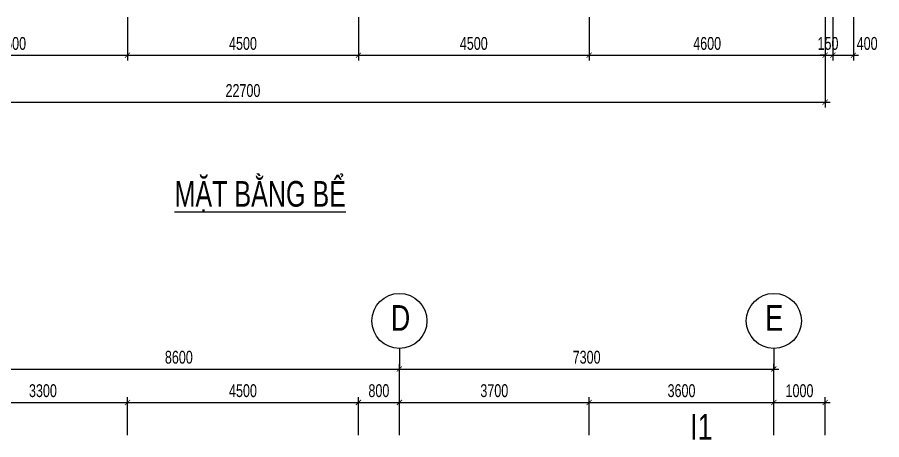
# Model space of a CAD drawing. Header units: millimetres. Extents: x -743195 to -406795, y -426565 to -367165.
# Drawn here: x -724439 to -707586, y -409652 to -401418 of the extents above; entities that cross this region are included whole.
import ezdxf
from ezdxf.enums import TextEntityAlignment as Align

# ---------------------------------------------------------------- set-up
doc = ezdxf.new("R2010")
doc.units = ezdxf.units.MM
doc.header["$LTSCALE"] = 1000
doc.header["$MEASUREMENT"] = 0
for name, color, linetype in [('CDC.02.DIM', 1, 'Continuous'), ('CDC.06.TEXT', 2, 'Continuous'), ('CDC.16.BIGTEXT', 6, 'Continuous'), ('KCS_CHI', 1, 'Continuous')]:
    doc.layers.add(name, color=color, linetype=linetype)
doc.styles.add('ARIAL', font='arial.ttf', dxfattribs={"width": 0.7})
doc.styles.add('KCS_SMTEXT', font='arial.ttf', dxfattribs={"width": 0.7})
doc.dimstyles.new('100', dxfattribs={"dimscale": 100, "dimtxt": 2.5, "dimasz": 1, "dimexe": 1, "dimexo": 0, "dimgap": 1, "dimtad": 1, "dimdec": 0, "dimdsep": 46, "dimtxsty": 'ARIAL', "dimblk": 'ARCHTICK', "dimcen": 1, "dimdle": 1, "dimclrd": 1, "dimclre": 1, "dimclrt": 2, "dimadec": 0, "dimazin": 0, "dimtfac": 0.00072, "dimtdec": 0, "dimtix": 1, "dimtmove": 2, "dimatfit": 3, "dimldrblk": 'ARCHTICK', "dimfxl": 1, "dimtolj": 1, "dimarcsym": 0})

# ---------------------------------------------------------------- blocks, each defined once
blk = doc.blocks.new('_ArchTick')
at = {"color": 0, "linetype": 'ByBlock', "const_width": 0.15}
blk.add_lwpolyline([(-0.5, -0.5), (0.5, 0.5)], dxfattribs=at)
blk = doc.blocks.new('*D30')
at = {"layer": 'CDC.02.DIM', "color": 1, "lineweight": -2, "transparency": 16777216}
for p, q in [((-726789, -401418), (-726789, -402257)), ((-722289, -401418), (-722289, -402257)), ((-726889, -402157), (-722189, -402157))]:
    blk.add_line(p, q, dxfattribs=at)
at = {"layer": 'Defpoints', "color": 0, "transparency": 16777216}
for p in [(-726789, -401418), (-722289, -401418), (-722289, -402157)]:
    blk.add_point(p, dxfattribs=at)
at = {"layer": 'CDC.02.DIM', "color": 1, "lineweight": -2, "transparency": 16777216, "xscale": 100, "yscale": 100, "zscale": 100, "rotation": 180}
blk.add_blockref('_ArchTick', (-726789, -402157), dxfattribs=at)
at = {"layer": 'CDC.02.DIM', "color": 1, "lineweight": -2, "transparency": 16777216, "xscale": 100, "yscale": 100, "zscale": 100}
blk.add_blockref('_ArchTick', (-722289, -402157), dxfattribs=at)
at = {"layer": 'CDC.02.DIM', "color": 2, "transparency": 16777216, "insert": (-724539, -401929), "char_height": 250, "attachment_point": 5, "style": 'ARIAL'}
blk.add_mtext('\\A1;4500', dxfattribs=at)
blk = doc.blocks.new('*D31')
at = {"layer": 'CDC.02.DIM', "color": 1, "lineweight": -2, "transparency": 16777216}
for p, q in [((-722289, -401418), (-722289, -402257)), ((-717789, -401418), (-717789, -402257)), ((-722389, -402157), (-717689, -402157))]:
    blk.add_line(p, q, dxfattribs=at)
at = {"layer": 'Defpoints', "color": 0, "transparency": 16777216}
for p in [(-722289, -401418), (-717789, -401418), (-717789, -402157)]:
    blk.add_point(p, dxfattribs=at)
at = {"layer": 'CDC.02.DIM', "color": 1, "lineweight": -2, "transparency": 16777216, "xscale": 100, "yscale": 100, "zscale": 100, "rotation": 180}
blk.add_blockref('_ArchTick', (-722289, -402157), dxfattribs=at)
at = {"layer": 'CDC.02.DIM', "color": 1, "lineweight": -2, "transparency": 16777216, "xscale": 100, "yscale": 100, "zscale": 100}
blk.add_blockref('_ArchTick', (-717789, -402157), dxfattribs=at)
at = {"layer": 'CDC.02.DIM', "color": 2, "transparency": 16777216, "insert": (-720039, -401929), "char_height": 250, "attachment_point": 5, "style": 'ARIAL'}
blk.add_mtext('\\A1;4500', dxfattribs=at)
blk = doc.blocks.new('*D32')
at = {"layer": 'CDC.02.DIM', "color": 1, "lineweight": -2, "transparency": 16777216}
for p, q in [((-717789, -401418), (-717789, -402257)), ((-713289, -401418), (-713289, -402257)), ((-717889, -402157), (-713189, -402157))]:
    blk.add_line(p, q, dxfattribs=at)
at = {"layer": 'Defpoints', "color": 0, "transparency": 16777216}
for p in [(-717789, -401418), (-713289, -401418), (-713289, -402157)]:
    blk.add_point(p, dxfattribs=at)
at = {"layer": 'CDC.02.DIM', "color": 1, "lineweight": -2, "transparency": 16777216, "xscale": 100, "yscale": 100, "zscale": 100, "rotation": 180}
blk.add_blockref('_ArchTick', (-717789, -402157), dxfattribs=at)
at = {"layer": 'CDC.02.DIM', "color": 1, "lineweight": -2, "transparency": 16777216, "xscale": 100, "yscale": 100, "zscale": 100}
blk.add_blockref('_ArchTick', (-713289, -402157), dxfattribs=at)
at = {"layer": 'CDC.02.DIM', "color": 2, "transparency": 16777216, "insert": (-715539, -401929), "char_height": 250, "attachment_point": 5, "style": 'ARIAL'}
blk.add_mtext('\\A1;4500', dxfattribs=at)
blk = doc.blocks.new('*D33')
at = {"layer": 'CDC.02.DIM', "color": 1, "lineweight": -2, "transparency": 16777216}
for p, q in [((-713289, -401418), (-713289, -402257)), ((-708689, -401418), (-708689, -402257)), ((-713389, -402157), (-708589, -402157))]:
    blk.add_line(p, q, dxfattribs=at)
at = {"layer": 'Defpoints', "color": 0, "transparency": 16777216}
for p in [(-713289, -401418), (-708689, -401418), (-708689, -402157)]:
    blk.add_point(p, dxfattribs=at)
at = {"layer": 'CDC.02.DIM', "color": 1, "lineweight": -2, "transparency": 16777216, "xscale": 100, "yscale": 100, "zscale": 100, "rotation": 180}
blk.add_blockref('_ArchTick', (-713289, -402157), dxfattribs=at)
at = {"layer": 'CDC.02.DIM', "color": 1, "lineweight": -2, "transparency": 16777216, "xscale": 100, "yscale": 100, "zscale": 100}
blk.add_blockref('_ArchTick', (-708689, -402157), dxfattribs=at)
at = {"layer": 'CDC.02.DIM', "color": 2, "transparency": 16777216, "insert": (-710989, -401929), "char_height": 250, "attachment_point": 5, "style": 'ARIAL'}
blk.add_mtext('\\A1;4600', dxfattribs=at)
blk = doc.blocks.new('*D2')
at = {"layer": 'CDC.02.DIM', "color": 1, "lineweight": -2, "transparency": 16777216}
for p, q in [((-731389, -401418), (-731389, -403174)), ((-708689, -401418), (-708689, -403174)), ((-731489, -403074), (-708589, -403074))]:
    blk.add_line(p, q, dxfattribs=at)
at = {"layer": 'Defpoints', "color": 0, "transparency": 16777216}
for p in [(-731389, -401418), (-708689, -401418), (-708689, -403074)]:
    blk.add_point(p, dxfattribs=at)
at = {"layer": 'CDC.02.DIM', "color": 1, "lineweight": -2, "transparency": 16777216, "xscale": 100, "yscale": 100, "zscale": 100, "rotation": 180}
blk.add_blockref('_ArchTick', (-731389, -403074), dxfattribs=at)
at = {"layer": 'CDC.02.DIM', "color": 1, "lineweight": -2, "transparency": 16777216, "xscale": 100, "yscale": 100, "zscale": 100}
blk.add_blockref('_ArchTick', (-708689, -403074), dxfattribs=at)
at = {"layer": 'CDC.02.DIM', "color": 2, "transparency": 16777216, "insert": (-720039, -402847), "char_height": 250, "attachment_point": 5, "style": 'ARIAL'}
blk.add_mtext('\\A1;22700', dxfattribs=at)
blk = doc.blocks.new('*D34')
at = {"layer": 'CDC.02.DIM', "color": 1, "lineweight": -2, "transparency": 16777216}
for p, q in [((-708689, -401418), (-708689, -402257)), ((-708539, -401418), (-708539, -402257)), ((-708689, -402157), (-708789, -402157)), ((-708689, -402157), (-708539, -402157)), ((-708539, -402157), (-708439, -402157))]:
    blk.add_line(p, q, dxfattribs=at)
at = {"layer": 'Defpoints', "color": 0, "transparency": 16777216}
for p in [(-708689, -401418), (-708539, -401418), (-708539, -402157)]:
    blk.add_point(p, dxfattribs=at)
at = {"layer": 'CDC.02.DIM', "color": 1, "lineweight": -2, "transparency": 16777216, "xscale": 100, "yscale": 100, "zscale": 100}
blk.add_blockref('_ArchTick', (-708689, -402157), dxfattribs=at)
at = {"layer": 'CDC.02.DIM', "color": 1, "lineweight": -2, "transparency": 16777216, "xscale": 100, "yscale": 100, "zscale": 100, "rotation": 180}
blk.add_blockref('_ArchTick', (-708539, -402157), dxfattribs=at)
at = {"layer": 'CDC.02.DIM', "color": 2, "transparency": 16777216, "insert": (-708633, -401929), "char_height": 250, "attachment_point": 5, "style": 'ARIAL'}
blk.add_mtext('\\A1;150', dxfattribs=at)
blk = doc.blocks.new('*D340')
at = {"layer": 'CDC.02.DIM', "color": 1, "lineweight": -2, "transparency": 16777216}
for p, q in [((-708539, -401418), (-708539, -402257)), ((-708139, -401418), (-708139, -402257)), ((-708639, -402157), (-708039, -402157))]:
    blk.add_line(p, q, dxfattribs=at)
at = {"layer": 'Defpoints', "color": 0, "transparency": 16777216}
for p in [(-708539, -401418), (-708139, -401418), (-708139, -402157)]:
    blk.add_point(p, dxfattribs=at)
at = {"layer": 'CDC.02.DIM', "color": 1, "lineweight": -2, "transparency": 16777216, "xscale": 100, "yscale": 100, "zscale": 100, "rotation": 180}
blk.add_blockref('_ArchTick', (-708539, -402157), dxfattribs=at)
at = {"layer": 'CDC.02.DIM', "color": 1, "lineweight": -2, "transparency": 16777216, "xscale": 100, "yscale": 100, "zscale": 100}
blk.add_blockref('_ArchTick', (-708139, -402157), dxfattribs=at)
at = {"layer": 'CDC.02.DIM', "color": 2, "transparency": 16777216, "insert": (-707870, -401929), "char_height": 250, "attachment_point": 5, "style": 'ARIAL'}
blk.add_mtext('\\A1;400', dxfattribs=at)
blk = doc.blocks.new('*D409')
at = {"layer": 'CDC.02.DIM', "color": 1, "lineweight": -2, "transparency": 16777216}
for p, q in [((-725689, -408274), (-716889, -408274)), ((-725589, -409565), (-725589, -408174)), ((-716989, -409565), (-716989, -408174))]:
    blk.add_line(p, q, dxfattribs=at)
at = {"layer": 'Defpoints', "color": 0, "transparency": 16777216}
for p in [(-716989, -408274), (-725589, -409565), (-716989, -409565)]:
    blk.add_point(p, dxfattribs=at)
at = {"layer": 'CDC.02.DIM', "color": 1, "lineweight": -2, "transparency": 16777216, "xscale": 100, "yscale": 100, "zscale": 100, "rotation": 180}
blk.add_blockref('_ArchTick', (-725589, -408274), dxfattribs=at)
at = {"layer": 'CDC.02.DIM', "color": 1, "lineweight": -2, "transparency": 16777216, "xscale": 100, "yscale": 100, "zscale": 100}
blk.add_blockref('_ArchTick', (-716989, -408274), dxfattribs=at)
at = {"layer": 'CDC.02.DIM', "color": 2, "transparency": 16777216, "insert": (-721289, -408046), "char_height": 250, "attachment_point": 5, "style": 'ARIAL'}
blk.add_mtext('\\A1;8600', dxfattribs=at)
blk = doc.blocks.new('*D410')
at = {"layer": 'CDC.02.DIM', "color": 1, "lineweight": -2, "transparency": 16777216}
for p, q in [((-717089, -408274), (-709589, -408274)), ((-716989, -409565), (-716989, -408174)), ((-709689, -409565), (-709689, -408174))]:
    blk.add_line(p, q, dxfattribs=at)
at = {"layer": 'Defpoints', "color": 0, "transparency": 16777216}
for p in [(-709689, -408274), (-716989, -409565), (-709689, -409565)]:
    blk.add_point(p, dxfattribs=at)
at = {"layer": 'CDC.02.DIM', "color": 1, "lineweight": -2, "transparency": 16777216, "xscale": 100, "yscale": 100, "zscale": 100, "rotation": 180}
blk.add_blockref('_ArchTick', (-716989, -408274), dxfattribs=at)
at = {"layer": 'CDC.02.DIM', "color": 1, "lineweight": -2, "transparency": 16777216, "xscale": 100, "yscale": 100, "zscale": 100}
blk.add_blockref('_ArchTick', (-709689, -408274), dxfattribs=at)
at = {"layer": 'CDC.02.DIM', "color": 2, "transparency": 16777216, "insert": (-713339, -408046), "char_height": 250, "attachment_point": 5, "style": 'ARIAL'}
blk.add_mtext('\\A1;7300', dxfattribs=at)
blk = doc.blocks.new('*D414')
at = {"layer": 'CDC.02.DIM', "color": 1, "lineweight": -2, "transparency": 16777216}
for p, q in [((-725589, -409565), (-725589, -408826)), ((-722289, -409565), (-722289, -408826)), ((-725689, -408926), (-722189, -408926))]:
    blk.add_line(p, q, dxfattribs=at)
at = {"layer": 'Defpoints', "color": 0, "transparency": 16777216}
for p in [(-722289, -408926), (-725589, -409565), (-722289, -409565)]:
    blk.add_point(p, dxfattribs=at)
at = {"layer": 'CDC.02.DIM', "color": 1, "lineweight": -2, "transparency": 16777216, "xscale": 100, "yscale": 100, "zscale": 100, "rotation": 180}
blk.add_blockref('_ArchTick', (-725589, -408926), dxfattribs=at)
at = {"layer": 'CDC.02.DIM', "color": 1, "lineweight": -2, "transparency": 16777216, "xscale": 100, "yscale": 100, "zscale": 100}
blk.add_blockref('_ArchTick', (-722289, -408926), dxfattribs=at)
at = {"layer": 'CDC.02.DIM', "color": 2, "transparency": 16777216, "insert": (-723939, -408698), "char_height": 250, "attachment_point": 5, "style": 'ARIAL'}
blk.add_mtext('\\A1;3300', dxfattribs=at)
blk = doc.blocks.new('*D415')
at = {"layer": 'CDC.02.DIM', "color": 1, "lineweight": -2, "transparency": 16777216}
for p, q in [((-722289, -409565), (-722289, -408826)), ((-717789, -409565), (-717789, -408826)), ((-722389, -408926), (-717689, -408926))]:
    blk.add_line(p, q, dxfattribs=at)
at = {"layer": 'Defpoints', "color": 0, "transparency": 16777216}
for p in [(-717789, -408926), (-722289, -409565), (-717789, -409565)]:
    blk.add_point(p, dxfattribs=at)
at = {"layer": 'CDC.02.DIM', "color": 1, "lineweight": -2, "transparency": 16777216, "xscale": 100, "yscale": 100, "zscale": 100, "rotation": 180}
blk.add_blockref('_ArchTick', (-722289, -408926), dxfattribs=at)
at = {"layer": 'CDC.02.DIM', "color": 1, "lineweight": -2, "transparency": 16777216, "xscale": 100, "yscale": 100, "zscale": 100}
blk.add_blockref('_ArchTick', (-717789, -408926), dxfattribs=at)
at = {"layer": 'CDC.02.DIM', "color": 2, "transparency": 16777216, "insert": (-720039, -408698), "char_height": 250, "attachment_point": 5, "style": 'ARIAL'}
blk.add_mtext('\\A1;4500', dxfattribs=at)
blk = doc.blocks.new('*D416')
at = {"layer": 'CDC.02.DIM', "color": 1, "lineweight": -2, "transparency": 16777216}
for p, q in [((-717789, -409565), (-717789, -408826)), ((-716989, -409565), (-716989, -408826)), ((-717889, -408926), (-716889, -408926))]:
    blk.add_line(p, q, dxfattribs=at)
at = {"layer": 'Defpoints', "color": 0, "transparency": 16777216}
for p in [(-716989, -408926), (-717789, -409565), (-716989, -409565)]:
    blk.add_point(p, dxfattribs=at)
at = {"layer": 'CDC.02.DIM', "color": 1, "lineweight": -2, "transparency": 16777216, "xscale": 100, "yscale": 100, "zscale": 100, "rotation": 180}
blk.add_blockref('_ArchTick', (-717789, -408926), dxfattribs=at)
at = {"layer": 'CDC.02.DIM', "color": 1, "lineweight": -2, "transparency": 16777216, "xscale": 100, "yscale": 100, "zscale": 100}
blk.add_blockref('_ArchTick', (-716989, -408926), dxfattribs=at)
at = {"layer": 'CDC.02.DIM', "color": 2, "transparency": 16777216, "insert": (-717389, -408698), "char_height": 250, "attachment_point": 5, "style": 'ARIAL'}
blk.add_mtext('\\A1;800', dxfattribs=at)
blk = doc.blocks.new('*D417')
at = {"layer": 'CDC.02.DIM', "color": 1, "lineweight": -2, "transparency": 16777216}
for p, q in [((-716989, -409565), (-716989, -408826)), ((-713289, -409565), (-713289, -408826)), ((-717089, -408926), (-713189, -408926))]:
    blk.add_line(p, q, dxfattribs=at)
at = {"layer": 'Defpoints', "color": 0, "transparency": 16777216}
for p in [(-713289, -408926), (-716989, -409565), (-713289, -409565)]:
    blk.add_point(p, dxfattribs=at)
at = {"layer": 'CDC.02.DIM', "color": 1, "lineweight": -2, "transparency": 16777216, "xscale": 100, "yscale": 100, "zscale": 100, "rotation": 180}
blk.add_blockref('_ArchTick', (-716989, -408926), dxfattribs=at)
at = {"layer": 'CDC.02.DIM', "color": 1, "lineweight": -2, "transparency": 16777216, "xscale": 100, "yscale": 100, "zscale": 100}
blk.add_blockref('_ArchTick', (-713289, -408926), dxfattribs=at)
at = {"layer": 'CDC.02.DIM', "color": 2, "transparency": 16777216, "insert": (-715139, -408698), "char_height": 250, "attachment_point": 5, "style": 'ARIAL'}
blk.add_mtext('\\A1;3700', dxfattribs=at)
blk = doc.blocks.new('*D418')
at = {"layer": 'CDC.02.DIM', "color": 1, "lineweight": -2, "transparency": 16777216}
for p, q in [((-713289, -409565), (-713289, -408826)), ((-709689, -409565), (-709689, -408826)), ((-713389, -408926), (-709589, -408926))]:
    blk.add_line(p, q, dxfattribs=at)
at = {"layer": 'Defpoints', "color": 0, "transparency": 16777216}
for p in [(-709689, -408926), (-713289, -409565), (-709689, -409565)]:
    blk.add_point(p, dxfattribs=at)
at = {"layer": 'CDC.02.DIM', "color": 1, "lineweight": -2, "transparency": 16777216, "xscale": 100, "yscale": 100, "zscale": 100, "rotation": 180}
blk.add_blockref('_ArchTick', (-713289, -408926), dxfattribs=at)
at = {"layer": 'CDC.02.DIM', "color": 1, "lineweight": -2, "transparency": 16777216, "xscale": 100, "yscale": 100, "zscale": 100}
blk.add_blockref('_ArchTick', (-709689, -408926), dxfattribs=at)
at = {"layer": 'CDC.02.DIM', "color": 2, "transparency": 16777216, "insert": (-711489, -408698), "char_height": 250, "attachment_point": 5, "style": 'ARIAL'}
blk.add_mtext('\\A1;3600', dxfattribs=at)
blk = doc.blocks.new('*D419')
at = {"layer": 'CDC.02.DIM', "color": 1, "lineweight": -2, "transparency": 16777216}
for p, q in [((-709689, -409565), (-709689, -408826)), ((-708689, -409565), (-708689, -408826)), ((-709789, -408926), (-708589, -408926))]:
    blk.add_line(p, q, dxfattribs=at)
at = {"layer": 'Defpoints', "color": 0, "transparency": 16777216}
for p in [(-708689, -408926), (-709689, -409565), (-708689, -409565)]:
    blk.add_point(p, dxfattribs=at)
at = {"layer": 'CDC.02.DIM', "color": 1, "lineweight": -2, "transparency": 16777216, "xscale": 100, "yscale": 100, "zscale": 100, "rotation": 180}
blk.add_blockref('_ArchTick', (-709689, -408926), dxfattribs=at)
at = {"layer": 'CDC.02.DIM', "color": 1, "lineweight": -2, "transparency": 16777216, "xscale": 100, "yscale": 100, "zscale": 100}
blk.add_blockref('_ArchTick', (-708689, -408926), dxfattribs=at)
at = {"layer": 'CDC.02.DIM', "color": 2, "transparency": 16777216, "insert": (-709189, -408698), "char_height": 250, "attachment_point": 5, "style": 'ARIAL'}
blk.add_mtext('\\A1;1000', dxfattribs=at)

msp = doc.modelspace()

# ---------------------------------------------------------------- linework, layer by layer
at = {"layer": 'CDC.02.DIM'}
for p, q in [((-716988.5, -407873.7), (-716988.5, -408273.7)), ((-709688.5, -407873.7), (-709688.5, -408273.7))]:
    msp.add_line(p, q, dxfattribs=at)
at = {"layer": 'KCS_CHI'}
for centre in [(-716988.5, -407336.8), (-709688.5, -407336.8)]:
    msp.add_circle(centre, 536.9, dxfattribs=at)

# ---------------------------------------------------------------- texts
at = {"layer": 'CDC.06.TEXT', "color": 6, "style": 'KCS_SMTEXT', "width": 0.75}
for s, p in [('D', (-717156, -407528.1)), ('E', (-709856, -407528.1)), ('I1', (-711320.4, -409652.4))]:
    msp.add_text(s, height=500, dxfattribs=at).set_placement(p)
at = {"layer": 'CDC.16.BIGTEXT', "style": 'KCS_SMTEXT', "width": 0.7}
msp.add_text('%%UMẶT BẰNG BỂ', height=500, dxfattribs=at).set_placement((-719702.8, -405109.6), align=Align.CENTER)

# ---------------------------------------------------------------- dimensions: what is measured, and where the dimension line sits
at = {"layer": 'CDC.02.DIM'}
for base, p1, p2, picture, middle in [((-708688.5, -403074.2), (-731388.5, -401417.6), (-708688.5, -401417.6), '*D2', (-720038.5, -402846.6)), ((-722288.5, -402157.1), (-726788.5, -401417.6), (-722288.5, -401417.6), '*D30', (-724538.5, -401929.4)), ((-717788.5, -402157.1), (-722288.5, -401417.6), (-717788.5, -401417.6), '*D31', (-720038.5, -401929.4)), ((-713288.5, -402157.1), (-717788.5, -401417.6), (-713288.5, -401417.6), '*D32', (-715538.5, -401929.4)), ((-708688.5, -402157.1), (-713288.5, -401417.6), (-708688.5, -401417.6), '*D33', (-710988.5, -401929.4)), ((-716988.5, -408273.7), (-725588.5, -409565.2), (-716988.5, -409565.2), '*D409', (-721288.5, -408046)), ((-709688.5, -408273.7), (-716988.5, -409565.2), (-709688.5, -409565.2), '*D410', (-713338.5, -408045.9)), ((-722288.5, -408926), (-725588.5, -409565.2), (-722288.5, -409565.2), '*D414', (-723938.5, -408698.3)), ((-717788.5, -408926), (-722288.5, -409565.2), (-717788.5, -409565.2), '*D415', (-720038.5, -408698.4)), ((-716988.5, -408926), (-717788.5, -409565.2), (-716988.5, -409565.2), '*D416', (-717388.5, -408698.4)), ((-713288.5, -408926), (-716988.5, -409565.2), (-713288.5, -409565.2), '*D417', (-715138.5, -408698.3)), ((-709688.5, -408926), (-713288.5, -409565.2), (-709688.5, -409565.2), '*D418', (-711488.5, -408698.3)), ((-708688.5, -408926), (-709688.5, -409565.2), (-708688.5, -409565.2), '*D419', (-709188.5, -408698.4))]:
    dim = msp.add_linear_dim(base=base, p1=p1, p2=p2, dimstyle='100', dxfattribs=at)
    dim.commit()
    dim.dimension.update_dxf_attribs({"geometry": picture, "text_midpoint": middle})
for base, p1, p2, picture, middle in [((-708538.5, -402157.1), (-708688.5, -401417.6), (-708538.5, -401417.6), '*D34', (-708633.2, -401929.4)), ((-708138.5, -402157.1), (-708538.5, -401417.6), (-708138.5, -401417.6), '*D340', (-707870, -401929.4))]:
    dim = msp.add_linear_dim(base=base, p1=p1, p2=p2, dimstyle='100', dxfattribs=at)
    dim.commit()
    dim.dimension.update_dxf_attribs({"geometry": picture, "text_midpoint": middle, "dimtype": 160})

doc.saveas('drawing.dxf')
